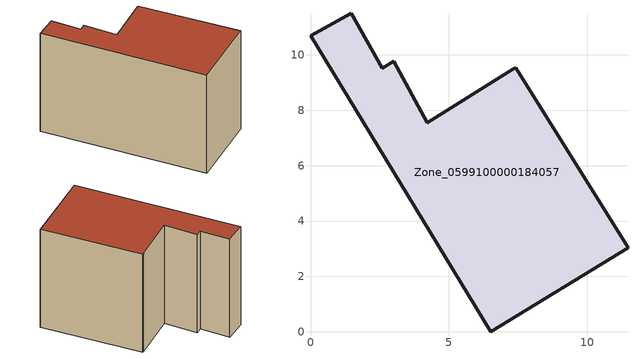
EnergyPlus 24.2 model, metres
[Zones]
Zone_0599100000184057
 floor ground (C_G): 4.22,7.55 7.29,9.49 7.41,9.53 11.46,3.03 6.5,0 0,10.68 1.47,11.51 2.58,9.52 3,9.78 z0
 wall outside (C_F): 7.29,9.49 4.22,7.55 3,9.78 2.58,9.52 1.47,11.51 0,10.68 6.5,0 11.46,3.03 7.41,9.53 7.29,9.49 z0:8.21
 roof outside (C_R): 11.46,3.03 7.41,9.53 7.29,9.49 4.22,7.55 3,9.78 2.58,9.52 1.47,11.51 0,10.68 6.5,0 z8.21
[BUILDING]
Pand.0599100000184057: North Axis=0; Terrain=City; Loads Convergence Tolerance Value=0.04; Temperature Convergence Tolerance Value=0.4; Solar Distribution=FullExterior; Maximum Number of Warmup Days=25; Minimum Number of Warmup Days=1
[Site:Location]
Rotterdam.The.Hague.AP_ZH_NLD Design_Conditions: Latitude=51.96; Longitude=4.45; Time Zone=1; Elevation=-4.5
[SITE:GROUNDTEMPERATURE:BUILDINGSURFACE]
18, 18, 18, 18, 18, 18, 18, 18, 18, 18, 18, 18
[MATERIAL] Thermal Absorptance=0.9; Solar Absorptance=0.7; Visible Absorptance=0.7
Name | Roughness | Thickness | Conductivity | Density | Specific Heat
G.TI.1946 | MediumSmooth | 0.15 | 1 | 540 | 1210
F.TI.1946 | Rough | 0.3 | 0.857143 | 1920 | 840
R.TI.1946 | MediumRough | 0.2 | 0.1 | 1500 | 1000
[CONSTRUCTION]
C_G: G.TI.1946
C_F: F.TI.1946
C_R: R.TI.1946
[ZONE]
Zone_0599100000184057: Type=1; Multiplier=1; Ceiling Height=Autocalculate; Volume=Autocalculate; Floor Area=autocalculate; Part of Total Floor Area=Yes
[ZONEINFILTRATION:DESIGNFLOWRATE]
Infil_Zone_0599100000184057: Zone or ZoneList or Space or SpaceList=Zone_0599100000184057; Schedule=AlwaysOn; Design Flow Rate Calculation Method=Flow/Area; Flow Rate per Floor Area=0.003; Constant Term Coefficient=1; Temperature Term Coefficient=0; Velocity Term Coefficient=0; Velocity Squared Term Coefficient=0
[HVACTEMPLATE:ZONE:IDEALLOADSAIRSYSTEM]
Zone_0599100000184057: Maximum Heating Supply Air Temperature=50; Minimum Cooling Supply Air Temperature=13; Maximum Heating Supply Air Humidity Ratio=0.0156; Minimum Cooling Supply Air Humidity Ratio=0.0077; Heating Limit=NoLimit; Cooling Limit=NoLimit; Dehumidification Control Type=ConstantSensibleHeatRatio; Cooling Sensible Heat Ratio=0.7; Dehumidification Setpoint=60; Humidification Control Type=None; Humidification Setpoint=30; Outdoor Air Method=None; Outdoor Air Flow Rate per Person=0.00944; Outdoor Air Flow Rate per Zone Floor Area=0; Outdoor Air Flow Rate per Zone=0; Demand Controlled Ventilation Type=None; Outdoor Air Economizer Type=NoEconomizer; Heat Recovery Type=None; Sensible Heat Recovery Effectiveness=0.7; Latent Heat Recovery Effectiveness=0.65
[ZONECONTROL:THERMOSTAT]
ThermostatControl_Zone_0599100000184057: Zone or ZoneList=Zone_0599100000184057; Control Type Schedule=DualSetpointControlType; Control 1=Thermostat_Zone_0599100000184057; Temperature Difference Between Cutout And Setpoint=0
[THERMOSTATSETPOINT:DUALSETPOINT]
Thermostat_Zone_0599100000184057: Heating Setpoint Temperature Schedule=HeatingSetpoint_Zone_0599100000184057; Cooling Setpoint Temperature Schedule=CoolingSetpoint_Zone_0599100000184057
[SCHEDULE:COMPACT]
HeatingSetpoint_Zone_0599100000184057: Through: 12/31, For: AllDays, Until: 24:00, 21
CoolingSetpoint_Zone_0599100000184057: Through: 12/31, For: AllDays, Until: 24:00, 24
DualSetpointControlType: Through: 12/31, For: AllDays, Until: 24:00, 4
AlwaysOn: Through: 12/31, For: AllDays, Until: 24:00, 1
